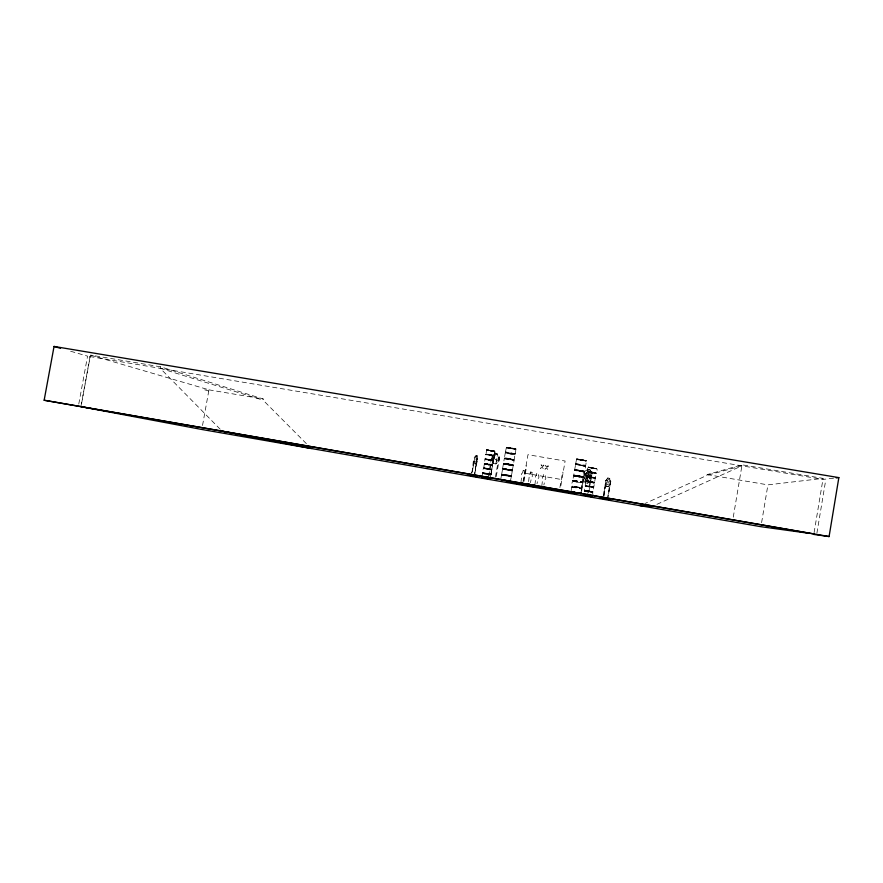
<?xml version="1.0" encoding="UTF-8"?>
<svg xmlns="http://www.w3.org/2000/svg" width="883" height="883" viewBox="0 0 883 883"><rect width="100%" height="100%" fill="white"/><g stroke="black" fill="none" stroke-linecap="round" stroke-linejoin="round"><path stroke-width="0.66" stroke-dasharray="4.42 3.31" d="M476.632 455.948C477.217 462.449 473.564 459.988 476.577 455.937M571.765 486.952L570.981 491.577M581.654 490.948L585.672 465.849L580.716 465.087M584.634 471.345L574.601 469.877L584.656 471.577L579.723 470.86M589.458 486.654L585.12 485.805L584.281 490.793L592.758 492.482L584.303 491.091L592.89 492.239L595.33 477.957L586.698 476.677L590.97 477.813M593.729 486.897L585.297 485.319L593.751 487.273L585.153 486.147L585.749 486.279M506.434 447.239L505.352 452.405L515.142 454.326L515.992 448.906L512.074 448.067M515.175 453.84L505.595 452.019M486.401 473.531C480.076 476.18 482.074 464.756 487.173 469.16M490.97 474.624L491.875 469.535L488.067 468.873M483.939 467.78L491.831 469.248L493.442 460.529L485.054 458.983L483.729 468.089L491.864 469.513L493.023 460.882M489.646 454.888L485.838 454.304L485.153 458.707L493.42 460.418L494.27 455.507L486.003 453.829L486.732 449.734L487.659 449.8M500.782 479.447L501.511 474.613L511.378 476.268L512.394 470.374L502.593 468.608L504.336 458.343L514.226 459.9L509.679 459.105M502.537 469.039L503.387 469.458M581.367 459.756L586.544 460.595L585.639 465.65M579.877 476.356L583.718 477.25L581.135 476.345M503.453 463.376L504.005 463.321M511.279 448.752L506.224 447.339L515.661 449.304M508.796 464.16L513.288 465.308L503.52 464.005M524.16 470.407L524.336 473.244A1.766 1.766 0 0 1 524.215 476.047L523.001 481.378M532.085 472.637L530.694 471.765L529.999 474.215A1.777 1.777 0 0 0 529.16 476.908L528.365 483.696M484.193 463.774L485.86 463.663M488.785 464.922L484.237 463.509M492.206 451.213L494.855 451.577L486.732 449.69M490.827 464.811L492.67 464.955L485.827 463.774M494.712 451.235L494.292 455.573L490.473 454.988M474.701 458.012L472.074 473.078M477.317 458.443L474.635 473.685M572.758 480.606L582.835 482.471L572.714 480.86L574.59 469.899M595.33 478.023L586.72 476.721M493.409 460.297L494.116 456.058L485.838 454.215L494.259 455.451M490.981 474.215L491.699 469.999L483.487 468.564M591.29 473.387L591.996 473.542L588.575 493.52M492.438 456.246L488.862 477.571M498.818 457.582L495.385 477.35M498.807 457.405L499.535 457.703L496.103 477.471M520.948 482.416L521.754 475.617A1.766 1.766 0 0 1 522.581 472.935L523.111 470.639M534.91 484.833L535.716 478.034A1.777 1.777 0 0 1 536.555 475.352C535.551 471.643 540.495 472.493 538.31 475.65A1.777 1.777 0 0 1 538.188 478.465L536.974 483.807M541.809 486.036L542.604 479.226A1.777 1.777 0 0 1 543.442 476.533C542.438 472.824 547.383 473.674 545.197 476.842A1.777 1.777 0 0 1 545.087 479.657L543.862 484.999M503.244 475.308L501.544 474.955M814.093 532.637L823.099 478.387L742.062 464.811L707.162 474.59L707.029 475.352L645.131 503.453M816.907 533.122L825.748 479.899M761.599 522.648L767.923 484.866L823.099 478.387M733.265 517.184L742.062 464.811M587.614 494.723L591.356 473.167M592.228 468.067L596.776 468.95M588.089 482.03L590.837 482.493L590.285 482.416M592.692 468.354L592.118 468.222M590.87 480.253L587.67 483.111L585.032 482.659L582.957 478.884L584.976 482.736L587.692 483.211L590.959 480.297L592.118 473.531L590.01 469.701L587.283 469.226L584.027 472.151L580.926 490.827M592.074 496.533C596.952 491.136 580.782 487.725 583.652 494.955M608.078 486.643L606.478 486.412L605.418 483.244L605.859 480.407L603.497 495.904M603.332 495.882L605.904 480.418L607.99 477.88L606.323 482.736L607.074 484.624L608.111 484.822L609.458 483.332L609.601 478.189L610.705 481.345L608.012 496.732M603.762 495.959L606.411 480.286M603.928 495.981L606.566 480.562L605.97 480.451L607.945 477.946L609.601 478.189L610.804 481.378L608.177 496.754M607.305 499.237L610.252 481.025M523.398 481.213L527.968 454.701L565.109 461.025L560.539 487.659M524.027 481.323L526.654 466.036L526.025 465.937M530.01 474.226L530.33 472.339M532.074 472.637L531.754 474.524A1.777 1.777 0 0 1 531.632 477.328L530.418 482.67M559.899 487.548L562.537 472.195L563.177 472.317M575.219 475.937L583.531 477.582L577.901 476.699L578.972 476.61M581.003 460.186C582.78 460.529 581.025 459.083 581.268 460.341M581.919 460.142L578.012 459.756M580.837 493.409L581.831 488.156L571.731 486.688M591.908 472.35L596.18 472.99L595.319 477.913L586.754 476.445L587.581 471.952L591.82 472.891M589.369 473.089L589.116 474.579L587.162 475.595L586.489 474.127L588.133 469.922L589.005 470.065L590.12 476.699L589.689 479.237L587.57 480.937L585.815 480.639L584.425 478.332L584.855 475.794L586.731 472.703L583.531 475.573L585.55 479.359L588.277 479.833L591.533 476.908L589.425 473.078L586.709 472.615L583.453 475.529M471.577 472.99C474.37 469.248 471.092 456.081 477.052 455.628L476.743 460.573L475.727 462.14L475.021 462.041L474.613 460.275L475.981 455.485M471.776 473.023L474.403 458.067M473.983 476.18L477.074 458.443L477.681 458.52L477.195 461.334L475.551 463.972L474.447 463.807L473.961 460.849M474.922 473.729L477.615 458.498L477.085 455.562M481.941 477.284L482.571 473.122L490.959 474.624L482.593 473.465L483.52 473.597M492.228 465.44L484.27 464.061L492.239 465.429M490.385 450.694L490.992 451.003M488.255 464.447L488.509 464.866M491.235 450.805L486.654 450.142L491.544 450.849L488.2 450.087M488.156 477.449L491.732 456.334L494.944 453.454L497.615 453.906L499.668 457.703L499.094 461.047L495.871 463.928L493.2 463.465L491.147 459.679M493.233 450.948C497.383 451.356 494.127 458.167 490.518 454.712M490.164 478.818L490.849 474.888L487.118 474.281M494.944 453.454L493.211 463.476L491.246 459.657M495.882 463.928L497.615 453.906M508.133 464.899L507.526 464.635L508.354 464.955M513.873 448.895L510.606 448.045M508.332 464.679L511.93 465.551L509.877 465.209M510.683 448.542L510.506 448.332M503.465 464.028L508.862 464.767M510.418 481.246L511.345 476.334M306.379 443.652L263.101 400.176L263.3 399.039L160.441 366.787L90.474 355.076L81.258 405.363M220.187 429.226L160.176 368.277L160.441 366.787M202.527 425.485L208.962 389.844L90.474 355.076M78.786 403.995L87.56 356.147L69.514 350.926M80.894 406.655L90.077 356.511M585.65 465.738L575.55 464.171L585.473 466.367M586.864 476.191L595.308 477.615L586.864 476.213M494.116 456.025L485.86 454.646L489.601 455.175M585.484 466.367L575.573 464.359L580.495 465.043M575.561 464.182L585.606 466.081M509.734 458.763L514.193 459.69L504.524 457.747L514.182 459.458L515.01 454.646L505.319 452.604L504.336 458.31M504.348 458.189L508.917 458.719M587.239 481.125L585.904 481.29L592.239 482.615M587.338 481.136L586.069 480.871L594.557 482.526L588.144 481.621M574.667 469.789L575.584 464.624L580.44 465.385M494.403 456.831L495.771 454.127L496.632 454.27L496.986 457.273M575.639 464.039L576.599 458.884L586.5 460.562L585.054 460.44M490.915 474.679L487.173 474.005M504.436 458.023L514.149 460.043L512.394 470.341L507.857 469.624M596.08 473.288L587.537 471.643L596.113 473.244M585.572 466.125L580.661 465.385M595.263 478.189L586.709 476.699M578.144 476.577L579.436 476.963L578.674 476.665M590.241 482.195L589.833 482.328M608.089 486.721L610.12 484.149M580.826 460.153L581.378 460.352M496.732 458.741L495.661 459.888L494.149 458.299M514.822 449.006L516.102 449.017L514.833 448.829M523.1 470.639L523.939 470.341M592.592 468.354L588.354 467.504L596.941 468.619L588.321 467.129L596.787 468.939M585.97 480.981L586.61 481.312M494.921 451.158L489.392 450.076M491.654 464.657L492.637 465.153M506.301 447.438L507.449 447.538M583.685 477.295L576.29 475.948M656.908 504.348L741.897 465.827L707.029 475.352M484.281 463.63L491.82 464.877M493.222 460.959L485.01 459.524L488.752 460.076M515.098 453.719L505.584 452.019M504.348 458.365L508.862 459.005M488.244 464.745C485.407 464.094 495.661 465.86 491.047 464.944M503.509 463.288L504.458 463.365M503.531 463.476L504.623 463.851M583.001 477.008L583.707 477.14M510.021 464.37L513.233 464.811L505.672 463.432M491.798 469.182L483.928 467.78M513.133 465.142L512.35 464.999M491.654 470.01L487.968 469.414M502.526 468.95L512.306 470.639L502.504 468.774L507.03 469.624M577.151 459.094L576.456 458.961L579.138 459.469L577.283 459.105M576.522 459.37L586.29 460.783M582.239 460.484L581.61 460.363L582.228 460.385M576.522 459.072L586.378 461.047L585.727 461.025M833.541 478.211L822.934 479.414L87.56 356.147M588.553 467.085C582.449 473.862 600.219 475.065 596.72 468.52M592.018 468.145L596.864 468.696M501.544 474.977L511.213 476.654L509.116 476.334M511.312 476.036L506.875 475.319M573.751 475.341L575.286 475.705M575.23 475.915L573.895 475.65M573.84 475.606L574.48 475.54M583.531 476.721L582.979 476.555M583.729 476.886L582.99 476.699M573.056 480.264L574.436 480.584M572.78 480.584L582.835 482.339L584.612 471.875L579.678 471.158M572.725 480.893L582.758 482.615L575.12 481.577M586.102 481.334L594.358 483.056L592.228 482.615M591.323 482.339L585.948 481.588L588.089 482.03M593.928 482.25L594.48 482.317L588.133 481.147M593.74 486.776L585.882 485.451M515.087 449.171L515.915 449.392L510.948 448.597M506.533 447.836L512.074 448.851L511.522 448.796M571.941 487.085L581.643 488.752L571.952 487.085M582.007 460.33L579.127 459.48M576.367 463.763L575.948 463.807M596.698 468.696L595.595 468.398M592.901 492.019L584.336 490.54L592.89 491.897M493.045 460.109L489.679 459.579M512.615 465.639L504.325 463.928M488.012 464.778L489.094 464.745M574.447 475.087L574.027 475.087M574.38 475.22L573.961 475.418M510.628 448.343L511.323 448.487M573.895 475.341L576.091 475.926M583.542 476.732L580.109 476.213M583.464 477.306L573.685 475.893L576.235 476.423M579.127 476.654L579.105 476.643M578.255 476.765L578.144 476.754M577.184 458.906L580.131 459.524M581.433 460.087L585.749 461.025M581.754 460.131L581.169 460.032M490.959 450.738L490.153 450.65L494.005 451.246M491.401 450.838L490.827 450.893L493.211 451.125M494.005 451.224L494.59 451.312M512.129 470.948L503.376 469.458M587.217 481.323L586.025 480.97M576.356 463.763L585.639 465.418L575.937 463.807M593.177 482.361L594.281 482.736M573.045 480.264L582.802 481.975L574.436 480.584M589.59 467.372L588.398 467.074L590.572 467.56M588.928 471.356L587.714 471.224L591.963 472.063M508.398 447.648L507.482 447.35L512.074 448.078M514.855 448.84L511.544 448.321M513.873 448.873L514.822 449.028M506.555 447.836L511.18 448.354L510.661 448.63M503.983 463.498L504.679 463.652M504.623 463.829L508.222 464.458M512.03 465.021L513.166 465.385L511.489 465.032M585.076 460.462L580.087 459.811M512.736 465.175L511.091 464.877M509.016 465.054L508.818 465.032M511.93 465.54L512.637 465.639M574.425 475.087L575.153 475.33M587.261 477.041L595.164 478.443L590.904 477.626M576.754 486.842L571.831 486.312L581.831 488.122L582.637 482.88L580.23 482.593M574.358 475.396L575.131 475.573M583.056 476.82L578.84 475.992M583.012 477.063L581.224 476.743M574.27 475.948L575.054 476.058M488.056 464.016L484.403 463.321L488.034 464.193M579.403 476.952L578.078 476.654M487.637 449.811L490.805 450.97M484.657 463.63L487.924 464.392M485.186 463.939L484.546 463.73M589.601 467.35L591.489 467.659M586.621 480.904L592.35 481.986M594.336 482.383L588.078 481.423M593.895 482.582L587.305 481.246M589.524 482.261L593.817 482.99M588.917 471.345L596.168 472.968L591.853 472.118M610.374 481.301L610.804 481.378M511.257 448.443L510.694 448.277M504.734 463.288L507.979 464.193L503.873 463.233M504.668 463.619L505.617 463.796M575.186 475.197L577.35 475.683M576.146 475.683L575.12 475.529L578.597 476.103L577.305 475.926M606.533 486.423L608.133 486.654M489.359 450.242L486.688 449.889L487.482 449.922M590.429 467.747L594.745 468.454M485.275 463.454L486.08 463.575M491.665 464.657L489.922 464.381M491.654 464.778L488.873 464.193M485.186 463.917L485.97 464.061M587.206 481.29L588.089 481.467M592.405 482.019L593.266 482.273L592.305 482.195M575.131 481.577C572.239 479.204 570.208 485.992 572.637 486.224M576.191 475.352L578.641 475.904M509.966 464.745L508.74 464.513L511.102 464.933M576.091 475.904L581.235 476.787M580.131 459.502L581.191 459.723M485.981 464.039L488.133 464.436M490.827 464.855L488.829 464.48M591.389 481.963L592.394 482.14M509.855 453.277L505.319 452.504L515.208 454.083L510.672 453.409M509.811 453.608L505.374 452.913L510.551 454.039M510.617 453.707L515.164 454.315L510.551 454.039M591.511 467.493L592.592 467.858M490.838 450.937L492.206 451.213M580.23 482.593L576.5 481.963M483.509 473.597L486.312 474.072M489.69 454.635L485.915 454.083L494.237 455.783L490.44 455.242M591.809 472.372L587.559 471.754L591.864 472.604M579.502 470.871L574.568 470.164L584.48 472.195L574.59 470.418L579.447 471.213M591.82 472.891L596.014 473.498L591.753 472.659M488.829 459.535L485.065 458.961L491.93 459.811M489.59 460.109L493.42 460.617L485.01 459.237L491.787 460.628M509.116 476.334L503.244 475.308M208.962 389.844L263.3 399.039M707.162 474.59L767.923 484.866M578.784 476.312L580.054 476.544M589.954 469.778L587.316 469.326L585.44 472.416L584.999 474.955L586.4 477.261L588.155 477.56L590.274 475.86L590.705 473.321L589.954 469.778L592.018 473.553M492.582 456.511L491.809 456.379M584.116 472.184L584.888 472.328M487.261 468.619L483.442 468.376M589.414 486.941L593.608 487.582L585.738 486.279M506.147 474.734L501.61 474.292L506.08 475.065M506.919 474.977L511.102 475.639M576.952 486.997L581.809 487.78L572.637 486.224M487.217 473.752C502.504 476.279 470.926 470.86 486.356 473.785M524.778 473.189L561.919 479.59M510.771 448.034L515.164 448.862M511.544 448.332L506.61 447.372M490.153 450.429L494.712 451.224M578.663 475.76L582.99 476.555M508.034 463.829L510.506 464.259M579.899 476.323L573.751 475.164L575.352 475.374M577.504 476.114L579.855 476.544M507.515 464.072L511.522 464.767L510.44 464.635M509.248 464.425L506.268 464.105M588.63 490.948L592.89 491.721L584.447 490.264L588.707 491.047M576.5 481.963L573.464 481.401M509.458 470.396L502.526 469.27L501.71 474.083L511.114 475.639M581.135 476.334L575.33 475.374M576.224 476.423L579.325 476.941M509.215 464.601L511.489 465.01M510.418 464.833L503.785 463.608M489.16 464.105L490.197 464.281M486.743 463.939L491.08 464.734M511.5 448.487L513.189 448.785M592.394 468.023L593.067 468.167M593.63 468.288L594.656 468.476M475.617 463.983L477.195 461.334M509.447 470.396L511.941 470.871M582.703 459.944L583.917 460.164M579.093 459.646L580.319 459.701M588.166 481.577L586.555 481.467M575.252 475.749L576.323 475.893M505.253 463.663L507.537 463.95L503.829 463.376M581.08 476.577L582.151 476.732M491.114 464.579L492.593 464.877M485.054 463.84L485.793 463.983M513.255 448.498L514.314 448.707M587.294 481.412L586.157 481.18M590.716 482.394L590.804 482.405M491.93 459.811L493.178 460.065M491.787 460.628L493.034 460.882M511.566 464.601L512.979 464.877M511.5 464.833L512.372 464.955M505.231 463.84L503.42 463.685M493.476 450.959L494.237 450.959M487.438 450.076L488.222 450.076M585.893 485.451C585.131 485.937 585.076 475.727 587.316 477.14M491.798 464.911L492.559 465.032M573.464 481.401L572.747 481.003M577.217 459.579L578.034 459.756L576.511 459.37M593.917 482.284L594.48 482.306M503.751 463.796L504.336 463.906M511.378 476.036L501.522 474.436L511.334 476.334M515.186 448.696L515.76 448.829M515.164 448.884L515.738 449.006M506.61 447.339L507.206 447.493M204.679 389.8L208.752 390.97M160.176 368.277L263.101 400.176M504.381 458.685L514.027 460.363L504.436 458.685M607.471 480.749L608.122 483.31L608.939 478.52L607.471 480.749M586.157 476.025L585.904 477.504L587.46 479.116L588.542 477.957L588.431 473.443L587.548 473.299L586.157 476.025M493.122 456.61L492.692 459.116L494.05 461.39L495.771 461.688L497.857 459.999L498.288 457.493L497.559 453.983L494.966 453.542L493.122 456.61M574.756 469.535L584.645 471.224L574.756 469.535M482.736 472.637L490.992 474.072L482.725 472.714M588.873 480.573L588.111 480.451L587.283 478.167L584.976 479.988L586.886 477.593L585.926 474.822L587.416 477.173L589.667 475.462L587.813 477.769L588.873 480.573M491.82 469.734L483.431 468.277L491.809 469.723M543.398 465.153L542.272 466.445L541.08 464.745L541.941 466.765L540.451 468.42L542.173 467.206L543.365 468.928L542.493 466.875L543.961 465.253L543.398 465.153M547.924 465.926L546.776 467.206L545.595 465.518L546.456 467.537L544.966 469.193L546.698 467.99L547.879 469.701L547.007 467.648L548.475 466.025L547.901 465.915M502.769 468.299L512.361 469.977L502.758 468.299"/><path stroke-width="1.32" d="M813.795 534.425L829.082 536.555L838.85 477.615L54.051 346.445L44.15 400.242L813.872 533.961M529.833 484.248L529.038 484.513L530.672 484.899L529.072 484.546L529.988 484.568M536.82 486.776L536.798 487.339L507.725 481.82L575.286 493.564L508.829 482.008M580.087 493.476L580.396 492.99M581.246 492.813L581.202 493.608L581.367 493.067M471.511 475.297L474.535 476.279M580.915 493.564L578.398 493.233M468.255 475.142L477.317 476.765M522.173 484.281L522.471 484.303M579.921 493.299L580.55 493.498M522.593 483.387L523.255 483.608L522.405 483.476M527.648 484.381L528.354 484.392M536.544 485.816L533.531 485.297L534.601 485.584M535.672 485.672L536.036 485.76M541.069 486.699L540.915 486.588M543.244 487.096L542.648 486.897M543.575 487.041L544.105 487.228L542.99 486.952M592.107 496.688L583.597 495.22M503.476 480.286L502.405 480.098L510.462 481.301M522.879 483.564L522.118 483.332M527.681 484.403L528.398 484.392M533.785 485.242L535.109 485.672L534.535 485.584M533.597 485.319L534.248 485.529M534.381 485.44L535.065 485.683M534.734 485.628L533.774 485.131M543.895 487.085L543.509 487.052M836.201 477.913L838.85 477.615M482.14 477.604L490.142 478.994L482.129 477.604M640.098 505.683L653.155 506.047M510.374 481.456L506.412 480.727M571.654 492.041L570.904 491.908L571.522 491.997M583.663 494.944L585.76 495.628M591.908 496.676L591.444 496.588M809.744 533.398L760.925 526.687L201.81 429.469L81.015 406.688M482.284 477.339L482.714 477.427M584.193 495.032L583.773 495.109M471.058 475.694L474.226 476.224M580.385 493.465L578.244 493.144M560.473 490.562L563.365 491.014M477.493 476.754L471.544 475.683M482.813 477.537L481.908 477.394L482.67 477.526M591.5 496.621L585.65 495.573M501.831 479.944L505.142 480.518M600.252 497.99L610.131 499.723M574.48 492.482L573.288 492.261L575.749 492.725M560.043 490.904L560.528 490.97M44.15 400.242L829.082 536.555M575.959 492.791L577.228 493.034M486.445 478.2L487.493 478.387M587.912 495.716L588.972 496.014M553.608 490.021L552.294 489.789L554.06 490.341M577.04 492.935L572.438 492.184M587.802 495.76L588.895 495.97M487.725 478.564L488.652 478.729M607.747 499.314L602.835 498.442M489.37 478.851L490.142 478.983M222.395 431.246L225.088 431.765M227.781 432.284L311.357 448.52M487.979 477.449L487.67 477.228M54.051 346.445L60.497 348.31M520.804 483.2L519.447 482.88L520.341 483.012M528.211 484.48L527.328 484.226L528.034 484.458M527.427 484.237L528.52 484.546M529.557 484.601L530.506 484.767M543.354 486.897L543.95 487.096M502.427 480.087L501.555 479.933L502.416 480.098"/></g></svg>
